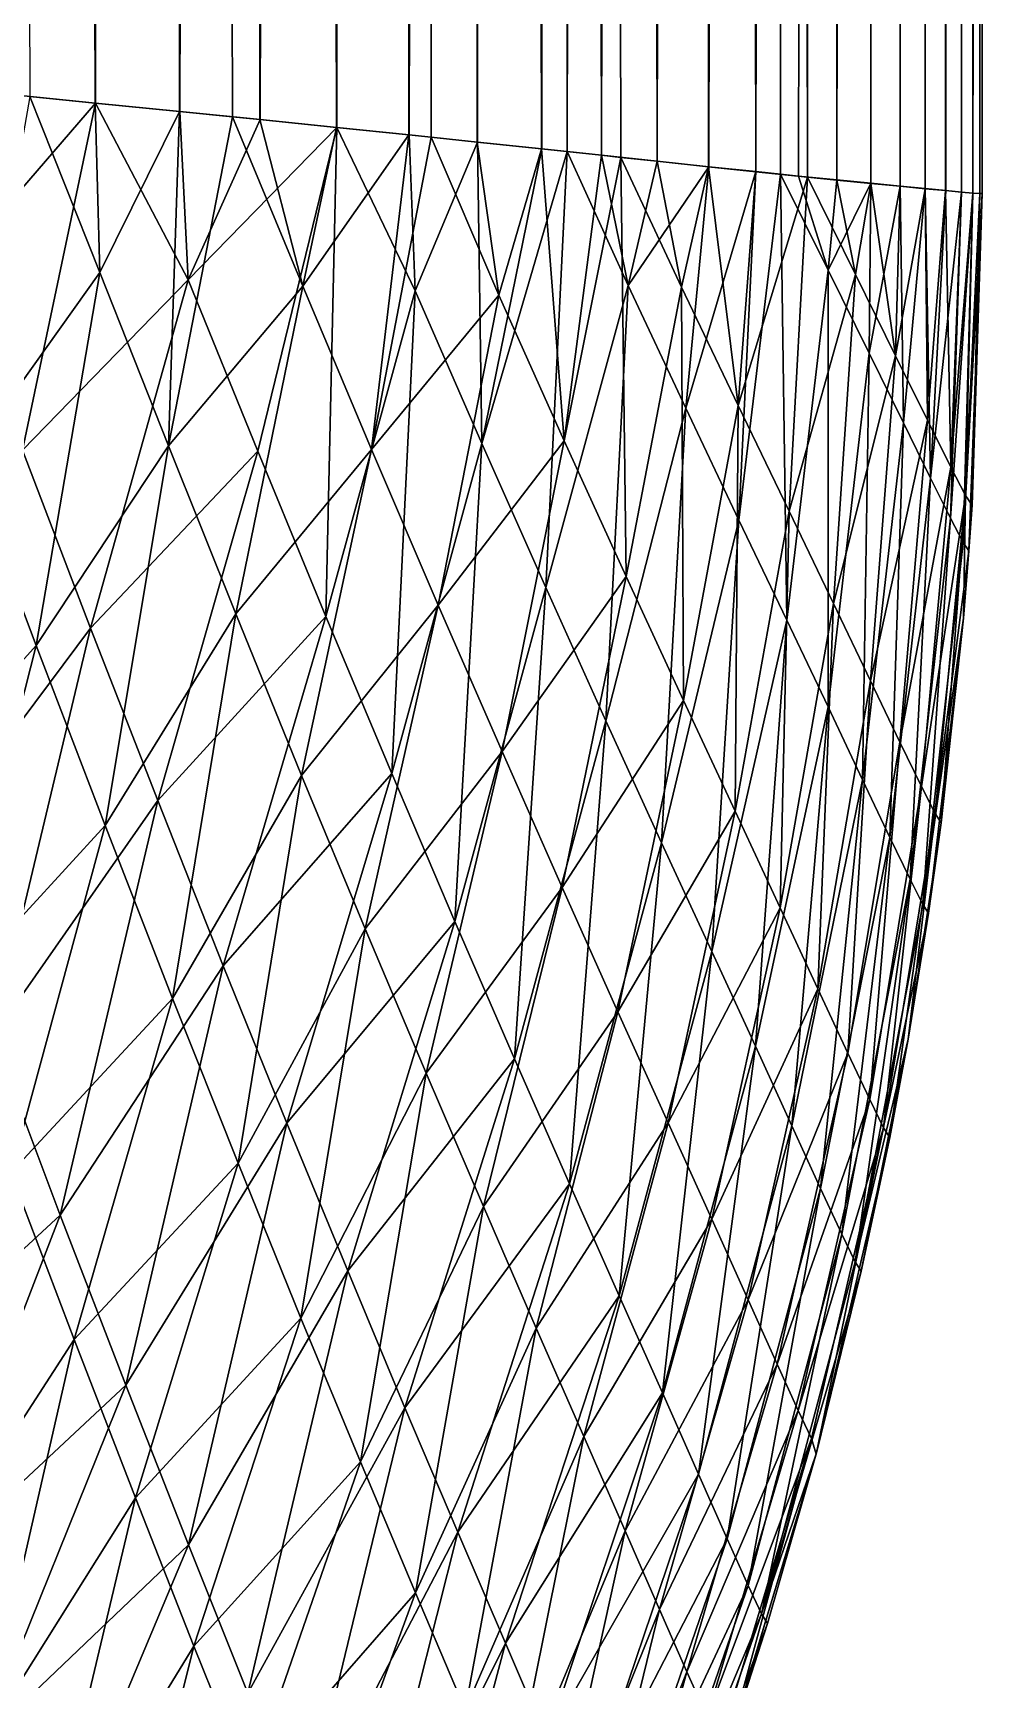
# Model space of a CAD drawing. Header units: metres. Extents: x 0 to 2.08, y -0.12 to 5.68.
# Drawn here: x 2.05369 to 2.08, y -0.02639 to 0.01925 of the extents above; entities that cross this region are included whole.
import ezdxf

# ---------------------------------------------------------------- set-up
doc = ezdxf.new("R2010")
doc.units = ezdxf.units.M
doc.header["$LTSCALE"] = 65.185185
for name, color, linetype in [('2', 7, 'CONTINUOUS'), ('21', 7, 'CONTINUOUS'), ('50', 7, 'CONTINUOUS'), ('51', 7, 'CONTINUOUS'), ('54', 7, 'CONTINUOUS'), ('55', 7, 'CONTINUOUS')]:
    doc.layers.add(name, color=color, linetype=linetype)

msp = doc.modelspace()

# ---------------------------------------------------------------- linework, layer by layer
at = {"layer": '2', "color": 2, "linetype": 'CONTINUOUS'}
for points in [[(2.08, 0.014798, -0.051316), (2.08, 0.014798, -3.221316), (2.08, 2.244633, -0.051316), (2.08, 0.014798, -0.051316)], [(2.08, 2.244633, -0.051316), (2.08, 0.014798, -3.221316), (2.08, 2.244633, -3.221316), (2.08, 2.244633, -0.051316)]]:
    msp.add_3dface(points, dxfattribs=at)
at = {"layer": '21', "color": 2, "linetype": 'CONTINUOUS'}
for points in [[(2.08, 0.014798, -3.221316), (2.079723, 0.00616, -0.051317), (2.079637, 0.004898, -3.221316), (2.08, 0.014798, -3.221316)], [(2.08, 0.014798, -3.221316), (2.08, 0.014798, -0.051316), (2.079723, 0.00616, -0.051317), (2.08, 0.014798, -3.221316)], [(2.079723, 0.00616, -0.051317), (2.079486, 0.003031, -0.051317), (2.079637, 0.004898, -3.221316), (2.079723, 0.00616, -0.051317)], [(2.079637, 0.004898, -3.221316), (2.079486, 0.003031, -0.051317), (2.079486, 0.003031, -3.221316), (2.079637, 0.004898, -3.221316)], [(2.079486, 0.003031, -3.221316), (2.078869, -0.002643, -0.051317), (2.078518, -0.005147, -3.221316), (2.079486, 0.003031, -3.221316)], [(2.079486, 0.003031, -0.051317), (2.078869, -0.002643, -0.051317), (2.079486, 0.003031, -3.221316), (2.079486, 0.003031, -0.051317)], [(2.078869, -0.002643, -0.051317), (2.077949, -0.008647, -0.051317), (2.078518, -0.005147, -3.221316), (2.078869, -0.002643, -0.051317)], [(2.078518, -0.005147, -3.221316), (2.077949, -0.008647, -0.051317), (2.077949, -0.008646, -3.221316), (2.078518, -0.005147, -3.221316)], [(2.077949, -0.008646, -3.221316), (2.077439, -0.011372, -0.051316), (2.076652, -0.015081, -3.221316), (2.077949, -0.008646, -3.221316)], [(2.077949, -0.008647, -0.051317), (2.077439, -0.011372, -0.051316), (2.077949, -0.008646, -3.221316), (2.077949, -0.008647, -0.051317)], [(2.077439, -0.011372, -0.051316), (2.075399, -0.020146, -0.051316), (2.076652, -0.015081, -3.221316), (2.077439, -0.011372, -0.051316)], [(2.076652, -0.015081, -3.221316), (2.075399, -0.020146, -0.051316), (2.075399, -0.020145, -3.221316), (2.076652, -0.015081, -3.221316)], [(2.075399, -0.020146, -0.051316), (2.072884, -0.028455, -0.051316), (2.075399, -0.020145, -3.221316), (2.075399, -0.020146, -0.051316)], [(2.075399, -0.020145, -3.221316), (2.072884, -0.028455, -0.051316), (2.074047, -0.024848, -3.221316), (2.075399, -0.020145, -3.221316)], [(2.074047, -0.024848, -3.221316), (2.072884, -0.028455, -0.051316), (2.071857, -0.031378, -3.221316), (2.074047, -0.024848, -3.221316)]]:
    msp.add_3dface(points, dxfattribs=at)
at = {"layer": '50', "color": 2, "linetype": 'CONTINUOUS'}
for points in [[(2.049613, 2.254267, -3.311809), (2.056641, 2.252039, -3.30168), (2.050429, 0.017807, -3.310742), (2.049613, 2.254267, -3.311809)], [(2.050429, 0.017807, -3.310742), (2.056641, 2.252039, -3.30168), (2.052978, 0.017552, -3.307203), (2.050429, 0.017807, -3.310742)], [(2.052978, 0.017552, -3.307203), (2.056641, 2.252039, -3.30168), (2.055422, 0.017307, -3.303592), (2.052978, 0.017552, -3.307203)], [(2.055422, 0.017307, -3.303592), (2.056641, 2.252039, -3.30168), (2.05776, 0.017073, -3.299912), (2.055422, 0.017307, -3.303592)], [(2.056641, 2.252039, -3.30168), (2.062748, 2.250103, -3.291165), (2.05776, 0.017073, -3.299912), (2.056641, 2.252039, -3.30168)], [(2.05776, 0.017073, -3.299912), (2.062748, 2.250103, -3.291165), (2.059991, 0.016849, -3.296166), (2.05776, 0.017073, -3.299912)], [(2.059991, 0.016849, -3.296166), (2.062748, 2.250103, -3.291165), (2.06211, 0.016634, -3.292357), (2.059991, 0.016849, -3.296166)], [(2.06211, 0.016634, -3.292357), (2.062748, 2.250103, -3.291165), (2.064118, 0.016427, -3.28849), (2.06211, 0.016634, -3.292357)], [(2.062748, 2.250103, -3.291165), (2.067971, 2.248447, -3.280152), (2.064118, 0.016427, -3.28849), (2.062748, 2.250103, -3.291165)], [(2.064118, 0.016427, -3.28849), (2.067971, 2.248447, -3.280152), (2.066012, 0.016228, -3.284568), (2.064118, 0.016427, -3.28849)], [(2.066012, 0.016228, -3.284568), (2.067971, 2.248447, -3.280152), (2.067791, 0.01604, -3.280593), (2.066012, 0.016228, -3.284568)], [(2.067791, 0.01604, -3.280593), (2.067971, 2.248447, -3.280152), (2.068501, 0.015964, -3.278915), (2.067791, 0.01604, -3.280593)], [(2.067971, 2.248447, -3.280152), (2.072291, 2.247077, -3.268754), (2.068501, 0.015964, -3.278915), (2.067971, 2.248447, -3.280152)], [(2.068501, 0.015964, -3.278915), (2.072291, 2.247077, -3.268754), (2.069453, 0.015862, -3.27657), (2.068501, 0.015964, -3.278915)], [(2.069453, 0.015862, -3.27657), (2.072291, 2.247077, -3.268754), (2.070997, 0.015697, -3.2725), (2.069453, 0.015862, -3.27657)], [(2.070997, 0.015697, -3.2725), (2.072291, 2.247077, -3.268754), (2.072423, 0.015545, -3.268387), (2.070997, 0.015697, -3.2725)], [(2.072291, 2.247077, -3.268754), (2.075651, 2.246012, -3.25718), (2.072423, 0.015545, -3.268387), (2.072291, 2.247077, -3.268754)], [(2.072423, 0.015545, -3.268387), (2.075651, 2.246012, -3.25718), (2.073729, 0.015407, -3.264235), (2.072423, 0.015545, -3.268387)], [(2.073729, 0.015407, -3.264235), (2.075651, 2.246012, -3.25718), (2.074412, 0.015336, -3.261879), (2.073729, 0.015407, -3.264235)], [(2.074412, 0.015336, -3.261879), (2.075651, 2.246012, -3.25718), (2.074914, 0.015285, -3.260046), (2.074412, 0.015336, -3.261879)], [(2.074914, 0.015285, -3.260046), (2.075651, 2.246012, -3.25718), (2.075977, 0.015178, -3.255824), (2.074914, 0.015285, -3.260046)], [(2.075651, 2.246012, -3.25718), (2.078048, 2.245252, -3.245445), (2.075977, 0.015178, -3.255824), (2.075651, 2.246012, -3.25718)], [(2.075977, 0.015178, -3.255824), (2.078048, 2.245252, -3.245445), (2.076917, 0.015084, -3.251574), (2.075977, 0.015178, -3.255824)], [(2.076917, 0.015084, -3.251574), (2.078048, 2.245252, -3.245445), (2.077733, 0.015003, -3.247298), (2.076917, 0.015084, -3.251574)], [(2.077733, 0.015003, -3.247298), (2.078048, 2.245252, -3.245445), (2.078424, 0.014936, -3.243001), (2.077733, 0.015003, -3.247298)], [(2.078048, 2.245252, -3.245445), (2.079498, 2.244792, -3.23349), (2.078424, 0.014936, -3.243001), (2.078048, 2.245252, -3.245445)], [(2.078424, 0.014936, -3.243001), (2.079498, 2.244792, -3.23349), (2.078991, 0.014882, -3.238685), (2.078424, 0.014936, -3.243001)], [(2.078991, 0.014882, -3.238685), (2.079498, 2.244792, -3.23349), (2.079432, 0.014841, -3.234356), (2.078991, 0.014882, -3.238685)], [(2.079432, 0.014841, -3.234356), (2.079498, 2.244792, -3.23349), (2.079748, 0.014813, -3.230015), (2.079432, 0.014841, -3.234356)], [(2.079498, 2.244792, -3.23349), (2.08, 2.244633, -3.221316), (2.079748, 0.014813, -3.230015), (2.079498, 2.244792, -3.23349)], [(2.079748, 0.014813, -3.230015), (2.08, 2.244633, -3.221316), (2.079937, 0.014799, -3.225667), (2.079748, 0.014813, -3.230015)], [(2.08, 2.244633, -3.221316), (2.08, 0.014798, -3.221316), (2.079937, 0.014799, -3.225667), (2.08, 2.244633, -3.221316)]]:
    msp.add_3dface(points, dxfattribs=at)
at = {"layer": '51', "color": 2, "linetype": 'CONTINUOUS'}
for points in [[(2.056641, 2.252039, 0.029047), (2.049613, 2.254267, 0.039176), (2.055412, 0.017308, 0.030975), (2.056641, 2.252039, 0.029047)], [(2.055412, 0.017308, 0.030975), (2.049613, 2.254267, 0.039176), (2.053601, 0.01749, 0.033671), (2.055412, 0.017308, 0.030975)], [(2.05775, 0.017073, 0.027295), (2.056641, 2.252039, 0.029047), (2.055412, 0.017308, 0.030975), (2.05775, 0.017073, 0.027295)], [(2.062748, 2.250103, 0.018532), (2.056641, 2.252039, 0.029047), (2.062102, 0.016634, 0.019741), (2.062748, 2.250103, 0.018532)], [(2.062102, 0.016634, 0.019741), (2.056641, 2.252039, 0.029047), (2.059981, 0.016849, 0.023549), (2.062102, 0.016634, 0.019741)], [(2.059981, 0.016849, 0.023549), (2.056641, 2.252039, 0.029047), (2.059217, 0.016926, 0.02486), (2.059981, 0.016849, 0.023549)], [(2.059217, 0.016926, 0.02486), (2.056641, 2.252039, 0.029047), (2.05775, 0.017073, 0.027295), (2.059217, 0.016926, 0.02486)], [(2.06411, 0.016426, 0.015873), (2.062748, 2.250103, 0.018532), (2.062102, 0.016634, 0.019741), (2.06411, 0.016426, 0.015873)], [(2.067971, 2.248447, 0.007519), (2.062748, 2.250103, 0.018532), (2.067784, 0.016038, 0.007975), (2.067971, 2.248447, 0.007519)], [(2.067784, 0.016038, 0.007975), (2.062748, 2.250103, 0.018532), (2.066005, 0.016227, 0.01195), (2.067784, 0.016038, 0.007975)], [(2.066005, 0.016227, 0.01195), (2.062748, 2.250103, 0.018532), (2.064726, 0.016362, 0.014629), (2.066005, 0.016227, 0.01195)], [(2.064726, 0.016362, 0.014629), (2.062748, 2.250103, 0.018532), (2.06411, 0.016426, 0.015873), (2.064726, 0.016362, 0.014629)], [(2.069447, 0.015861, 0.003951), (2.067971, 2.248447, 0.007519), (2.067784, 0.016038, 0.007975), (2.069447, 0.015861, 0.003951)], [(2.072291, 2.247077, -0.003879), (2.067971, 2.248447, 0.007519), (2.070993, 0.015695, -0.00012), (2.072291, 2.247077, -0.003879)], [(2.070993, 0.015695, -0.00012), (2.067971, 2.248447, 0.007519), (2.069984, 0.015803, 0.002576), (2.070993, 0.015695, -0.00012)], [(2.069984, 0.015803, 0.002576), (2.067971, 2.248447, 0.007519), (2.069447, 0.015861, 0.003951), (2.069984, 0.015803, 0.002576)], [(2.072419, 0.015542, -0.004234), (2.072291, 2.247077, -0.003879), (2.070993, 0.015695, -0.00012), (2.072419, 0.015542, -0.004234)], [(2.075651, 2.246012, -0.015452), (2.072291, 2.247077, -0.003879), (2.075157, 0.015257, -0.01351), (2.075651, 2.246012, -0.015452)], [(2.075157, 0.015257, -0.01351), (2.072291, 2.247077, -0.003879), (2.073726, 0.015405, -0.008387), (2.075157, 0.015257, -0.01351)], [(2.073726, 0.015405, -0.008387), (2.072291, 2.247077, -0.003879), (2.072419, 0.015542, -0.004234), (2.073726, 0.015405, -0.008387)], [(2.075975, 0.015175, -0.016799), (2.075651, 2.246012, -0.015452), (2.075157, 0.015257, -0.01351), (2.075975, 0.015175, -0.016799)], [(2.078048, 2.245252, -0.027188), (2.075651, 2.246012, -0.015452), (2.077731, 0.015001, -0.025328), (2.078048, 2.245252, -0.027188)], [(2.077731, 0.015001, -0.025328), (2.075651, 2.246012, -0.015452), (2.076915, 0.015081, -0.021051), (2.077731, 0.015001, -0.025328)], [(2.076915, 0.015081, -0.021051), (2.075651, 2.246012, -0.015452), (2.075975, 0.015175, -0.016799), (2.076915, 0.015081, -0.021051)], [(2.078423, 0.014933, -0.029626), (2.078048, 2.245252, -0.027188), (2.077731, 0.015001, -0.025328), (2.078423, 0.014933, -0.029626)], [(2.079498, 2.244792, -0.039142), (2.078048, 2.245252, -0.027188), (2.079432, 0.014839, -0.038274), (2.079498, 2.244792, -0.039142)], [(2.079432, 0.014839, -0.038274), (2.078048, 2.245252, -0.027188), (2.07899, 0.01488, -0.033943), (2.079432, 0.014839, -0.038274)], [(2.07899, 0.01488, -0.033943), (2.078048, 2.245252, -0.027188), (2.078423, 0.014933, -0.029626), (2.07899, 0.01488, -0.033943)], [(2.079747, 0.014812, -0.042615), (2.079498, 2.244792, -0.039142), (2.079432, 0.014839, -0.038274), (2.079747, 0.014812, -0.042615)], [(2.08, 0.014798, -0.051316), (2.08, 2.244633, -0.051316), (2.079498, 2.244792, -0.039142), (2.08, 0.014798, -0.051316)], [(2.08, 0.014798, -0.051316), (2.079498, 2.244792, -0.039142), (2.079937, 0.014798, -0.046964), (2.08, 0.014798, -0.051316)], [(2.079937, 0.014798, -0.046964), (2.079498, 2.244792, -0.039142), (2.079747, 0.014812, -0.042615), (2.079937, 0.014798, -0.046964)]]:
    msp.add_3dface(points, dxfattribs=at)
at = {"layer": '54', "color": 2, "linetype": 'CONTINUOUS'}
for points in [[(2.053601, 0.01749, 0.033671), (2.051835, 0.007418, 0.035562), (2.055546, 0.012613, 0.030648), (2.053601, 0.01749, 0.033671)], [(2.055412, 0.017308, 0.030975), (2.053601, 0.01749, 0.033671), (2.055546, 0.012613, 0.030648), (2.055412, 0.017308, 0.030975)], [(2.05775, 0.017073, 0.027295), (2.055412, 0.017308, 0.030975), (2.055546, 0.012613, 0.030648), (2.05775, 0.017073, 0.027295)], [(2.05775, 0.017073, 0.027295), (2.055546, 0.012613, 0.030648), (2.057443, 0.007802, 0.027223), (2.05775, 0.017073, 0.027295)], [(2.059217, 0.016926, 0.02486), (2.05775, 0.017073, 0.027295), (2.057443, 0.007802, 0.027223), (2.059217, 0.016926, 0.02486)], [(2.059217, 0.016926, 0.02486), (2.057443, 0.007802, 0.027223), (2.061173, 0.012233, 0.021301), (2.059217, 0.016926, 0.02486)], [(2.059981, 0.016849, 0.023549), (2.059217, 0.016926, 0.02486), (2.061173, 0.012233, 0.021301), (2.059981, 0.016849, 0.023549)], [(2.062102, 0.016634, 0.019741), (2.059981, 0.016849, 0.023549), (2.061173, 0.012233, 0.021301), (2.062102, 0.016634, 0.019741)], [(2.06411, 0.016426, 0.015873), (2.062102, 0.016634, 0.019741), (2.061173, 0.012233, 0.021301), (2.06411, 0.016426, 0.015873)], [(2.06411, 0.016426, 0.015873), (2.061173, 0.012233, 0.021301), (2.063077, 0.007707, 0.017281), (2.06411, 0.016426, 0.015873)], [(2.064726, 0.016362, 0.014629), (2.06411, 0.016426, 0.015873), (2.063077, 0.007707, 0.017281), (2.064726, 0.016362, 0.014629)], [(2.064726, 0.016362, 0.014629), (2.063077, 0.007707, 0.017281), (2.0666, 0.011986, 0.010478), (2.064726, 0.016362, 0.014629)], [(2.066005, 0.016227, 0.01195), (2.064726, 0.016362, 0.014629), (2.0666, 0.011986, 0.010478), (2.066005, 0.016227, 0.01195)], [(2.067784, 0.016038, 0.007975), (2.066005, 0.016227, 0.01195), (2.0666, 0.011986, 0.010478), (2.067784, 0.016038, 0.007975)], [(2.067784, 0.016038, 0.007975), (2.0666, 0.011986, 0.010478), (2.068417, 0.007943, 0.005842), (2.067784, 0.016038, 0.007975)], [(2.069447, 0.015861, 0.003951), (2.067784, 0.016038, 0.007975), (2.068417, 0.007943, 0.005842), (2.069447, 0.015861, 0.003951)], [(2.069984, 0.015803, 0.002576), (2.069447, 0.015861, 0.003951), (2.068417, 0.007943, 0.005842), (2.069984, 0.015803, 0.002576)], [(2.069984, 0.015803, 0.002576), (2.068417, 0.007943, 0.005842), (2.070133, 0.004184, 0.000778), (2.069984, 0.015803, 0.002576)], [(2.070993, 0.015695, -0.00012), (2.069984, 0.015803, 0.002576), (2.071671, 0.012203, -0.002181), (2.070993, 0.015695, -0.00012)], [(2.069984, 0.015803, 0.002576), (2.070133, 0.004184, 0.000778), (2.071671, 0.012203, -0.002181), (2.069984, 0.015803, 0.002576)], [(2.072419, 0.015542, -0.004234), (2.070993, 0.015695, -0.00012), (2.071671, 0.012203, -0.002181), (2.072419, 0.015542, -0.004234)], [(2.072419, 0.015542, -0.004234), (2.071671, 0.012203, -0.002181), (2.073239, 0.008925, -0.007318), (2.072419, 0.015542, -0.004234)], [(2.073726, 0.015405, -0.008387), (2.072419, 0.015542, -0.004234), (2.073239, 0.008925, -0.007318), (2.073726, 0.015405, -0.008387)], [(2.075157, 0.015257, -0.01351), (2.073726, 0.015405, -0.008387), (2.073239, 0.008925, -0.007318), (2.075157, 0.015257, -0.01351)], [(2.075157, 0.015257, -0.01351), (2.073239, 0.008925, -0.007318), (2.074653, 0.005991, -0.012822), (2.075157, 0.015257, -0.01351)], [(2.075157, 0.015257, -0.01351), (2.074653, 0.005991, -0.012822), (2.076493, 0.012552, -0.019167), (2.075157, 0.015257, -0.01351)], [(2.075975, 0.015175, -0.016799), (2.075157, 0.015257, -0.01351), (2.076493, 0.012552, -0.019167), (2.075975, 0.015175, -0.016799)], [(2.076915, 0.015081, -0.021051), (2.075975, 0.015175, -0.016799), (2.076493, 0.012552, -0.019167), (2.076915, 0.015081, -0.021051)], [(2.076915, 0.015081, -0.021051), (2.076493, 0.012552, -0.019167), (2.077604, 0.010303, -0.025174), (2.076915, 0.015081, -0.021051)], [(2.077731, 0.015001, -0.025328), (2.076915, 0.015081, -0.021051), (2.077604, 0.010303, -0.025174), (2.077731, 0.015001, -0.025328)], [(2.078423, 0.014933, -0.029626), (2.077731, 0.015001, -0.025328), (2.077604, 0.010303, -0.025174), (2.078423, 0.014933, -0.029626)], [(2.078423, 0.014933, -0.029626), (2.077604, 0.010303, -0.025174), (2.078485, 0.008513, -0.031462), (2.078423, 0.014933, -0.029626)], [(2.07899, 0.01488, -0.033943), (2.078423, 0.014933, -0.029626), (2.078485, 0.008513, -0.031462), (2.07899, 0.01488, -0.033943)], [(2.07899, 0.01488, -0.033943), (2.078485, 0.008513, -0.031462), (2.079132, 0.007214, -0.037964), (2.07899, 0.01488, -0.033943)], [(2.079432, 0.014839, -0.038274), (2.07899, 0.01488, -0.033943), (2.079132, 0.007214, -0.037964), (2.079432, 0.014839, -0.038274)], [(2.079747, 0.014812, -0.042615), (2.079432, 0.014839, -0.038274), (2.079132, 0.007214, -0.037964), (2.079747, 0.014812, -0.042615)], [(2.079747, 0.014812, -0.042615), (2.079132, 0.007214, -0.037964), (2.079539, 0.006426, -0.044607), (2.079747, 0.014812, -0.042615)], [(2.079937, 0.014798, -0.046964), (2.079747, 0.014812, -0.042615), (2.079539, 0.006426, -0.044607), (2.079937, 0.014798, -0.046964)], [(2.079723, 0.00616, -0.051317), (2.079937, 0.014798, -0.046964), (2.079539, 0.006426, -0.044607), (2.079723, 0.00616, -0.051317)], [(2.079723, 0.00616, -0.051317), (2.08, 0.014798, -0.051316), (2.079937, 0.014798, -0.046964), (2.079723, 0.00616, -0.051317)], [(2.051835, 0.007418, 0.035562), (2.053773, 0.002271, 0.031973), (2.055546, 0.012613, 0.030648), (2.051835, 0.007418, 0.035562)], [(2.055546, 0.012613, 0.030648), (2.053773, 0.002271, 0.031973), (2.057443, 0.007802, 0.027223), (2.055546, 0.012613, 0.030648)], [(2.074653, 0.005991, -0.012822), (2.075885, 0.003436, -0.018667), (2.076493, 0.012552, -0.019167), (2.074653, 0.005991, -0.012822)], [(2.076493, 0.012552, -0.019167), (2.075885, 0.003436, -0.018667), (2.077604, 0.010303, -0.025174), (2.076493, 0.012552, -0.019167)], [(2.057443, 0.007802, 0.027223), (2.059309, 0.003143, 0.023361), (2.061173, 0.012233, 0.021301), (2.057443, 0.007802, 0.027223)], [(2.061173, 0.012233, 0.021301), (2.059309, 0.003143, 0.023361), (2.063077, 0.007707, 0.017281), (2.061173, 0.012233, 0.021301)], [(2.063077, 0.007707, 0.017281), (2.064923, 0.003391, 0.012808), (2.0666, 0.011986, 0.010478), (2.063077, 0.007707, 0.017281)], [(2.0666, 0.011986, 0.010478), (2.064923, 0.003391, 0.012808), (2.068417, 0.007943, 0.005842), (2.0666, 0.011986, 0.010478)], [(2.070133, 0.004184, 0.000778), (2.071722, 0.000749, -0.004692), (2.071671, 0.012203, -0.002181), (2.070133, 0.004184, 0.000778)], [(2.071671, 0.012203, -0.002181), (2.071722, 0.000749, -0.004692), (2.073239, 0.008925, -0.007318), (2.071671, 0.012203, -0.002181)], [(2.075885, 0.003436, -0.018667), (2.07691, 0.001292, -0.024819), (2.077604, 0.010303, -0.025174), (2.075885, 0.003436, -0.018667)], [(2.077604, 0.010303, -0.025174), (2.07691, 0.001292, -0.024819), (2.078485, 0.008513, -0.031462), (2.077604, 0.010303, -0.025174)], [(2.071722, 0.000749, -0.004692), (2.073156, -0.002325, -0.010542), (2.073239, 0.008925, -0.007318), (2.071722, 0.000749, -0.004692)], [(2.073239, 0.008925, -0.007318), (2.073156, -0.002325, -0.010542), (2.074653, 0.005991, -0.012822), (2.073239, 0.008925, -0.007318)], [(2.07691, 0.001292, -0.024819), (2.077723, -0.000409, -0.031223), (2.078485, 0.008513, -0.031462), (2.07691, 0.001292, -0.024819)], [(2.078485, 0.008513, -0.031462), (2.077723, -0.000409, -0.031223), (2.079132, 0.007214, -0.037964), (2.078485, 0.008513, -0.031462)], [(2.053773, 0.002271, 0.031973), (2.055685, -0.002719, 0.027921), (2.057443, 0.007802, 0.027223), (2.053773, 0.002271, 0.031973)], [(2.057443, 0.007802, 0.027223), (2.055685, -0.002719, 0.027921), (2.059309, 0.003143, 0.023361), (2.057443, 0.007802, 0.027223)], [(2.064923, 0.003391, 0.012808), (2.066691, -0.000672, 0.007897), (2.068417, 0.007943, 0.005842), (2.064923, 0.003391, 0.012808)], [(2.068417, 0.007943, 0.005842), (2.066691, -0.000672, 0.007897), (2.070133, 0.004184, 0.000778), (2.068417, 0.007943, 0.005842)], [(2.051835, 0.007418, 0.035562), (2.049456, -0.002526, 0.036949), (2.053773, 0.002271, 0.031973), (2.051835, 0.007418, 0.035562)], [(2.059309, 0.003143, 0.023361), (2.061133, -0.001334, 0.019058), (2.063077, 0.007707, 0.017281), (2.059309, 0.003143, 0.023361)], [(2.063077, 0.007707, 0.017281), (2.061133, -0.001334, 0.019058), (2.064923, 0.003391, 0.012808), (2.063077, 0.007707, 0.017281)], [(2.077723, -0.000409, -0.031223), (2.07832, -0.001642, -0.037817), (2.079132, 0.007214, -0.037964), (2.077723, -0.000409, -0.031223)], [(2.079132, 0.007214, -0.037964), (2.07832, -0.001642, -0.037817), (2.079539, 0.006426, -0.044607), (2.079132, 0.007214, -0.037964)], [(2.07832, -0.001642, -0.037817), (2.078696, -0.002389, -0.044537), (2.079539, 0.006426, -0.044607), (2.07832, -0.001642, -0.037817)], [(2.078696, -0.002389, -0.044537), (2.078869, -0.002643, -0.051317), (2.079539, 0.006426, -0.044607), (2.078696, -0.002389, -0.044537)], [(2.078869, -0.002643, -0.051317), (2.079486, 0.003031, -0.051317), (2.079539, 0.006426, -0.044607), (2.078869, -0.002643, -0.051317)], [(2.079486, 0.003031, -0.051317), (2.079723, 0.00616, -0.051317), (2.079539, 0.006426, -0.044607), (2.079486, 0.003031, -0.051317)], [(2.073156, -0.002325, -0.010542), (2.074407, -0.005002, -0.016745), (2.074653, 0.005991, -0.012822), (2.073156, -0.002325, -0.010542)], [(2.074653, 0.005991, -0.012822), (2.074407, -0.005002, -0.016745), (2.075885, 0.003436, -0.018667), (2.074653, 0.005991, -0.012822)], [(2.066691, -0.000672, 0.007897), (2.068359, -0.004444, 0.002569), (2.070133, 0.004184, 0.000778), (2.066691, -0.000672, 0.007897)], [(2.070133, 0.004184, 0.000778), (2.068359, -0.004444, 0.002569), (2.071722, 0.000749, -0.004692), (2.070133, 0.004184, 0.000778)], [(2.061133, -0.001334, 0.019058), (2.062898, -0.005589, 0.014325), (2.064923, 0.003391, 0.012808), (2.061133, -0.001334, 0.019058)], [(2.064923, 0.003391, 0.012808), (2.062898, -0.005589, 0.014325), (2.066691, -0.000672, 0.007897), (2.064923, 0.003391, 0.012808)], [(2.074407, -0.005002, -0.016745), (2.07545, -0.007247, -0.023266), (2.075885, 0.003436, -0.018667), (2.074407, -0.005002, -0.016745)], [(2.075885, 0.003436, -0.018667), (2.07545, -0.007247, -0.023266), (2.07691, 0.001292, -0.024819), (2.075885, 0.003436, -0.018667)], [(2.055685, -0.002719, 0.027921), (2.057557, -0.007518, 0.023399), (2.059309, 0.003143, 0.023361), (2.055685, -0.002719, 0.027921)], [(2.059309, 0.003143, 0.023361), (2.057557, -0.007518, 0.023399), (2.061133, -0.001334, 0.019058), (2.059309, 0.003143, 0.023361)], [(2.049456, -0.002526, 0.036949), (2.05128, -0.007523, 0.033048), (2.053773, 0.002271, 0.031973), (2.049456, -0.002526, 0.036949)], [(2.053773, 0.002271, 0.031973), (2.05128, -0.007523, 0.033048), (2.055685, -0.002719, 0.027921), (2.053773, 0.002271, 0.031973)], [(2.07545, -0.007247, -0.023266), (2.076276, -0.00903, -0.030049), (2.07691, 0.001292, -0.024819), (2.07545, -0.007247, -0.023266)], [(2.07691, 0.001292, -0.024819), (2.076276, -0.00903, -0.030049), (2.077723, -0.000409, -0.031223), (2.07691, 0.001292, -0.024819)], [(2.068359, -0.004444, 0.002569), (2.069901, -0.007886, -0.003155), (2.071722, 0.000749, -0.004692), (2.068359, -0.004444, 0.002569)], [(2.071722, 0.000749, -0.004692), (2.069901, -0.007886, -0.003155), (2.073156, -0.002325, -0.010542), (2.071722, 0.000749, -0.004692)], [(2.076276, -0.00903, -0.030049), (2.076884, -0.010321, -0.037031), (2.077723, -0.000409, -0.031223), (2.076276, -0.00903, -0.030049)], [(2.077723, -0.000409, -0.031223), (2.076884, -0.010321, -0.037031), (2.07832, -0.001642, -0.037817), (2.077723, -0.000409, -0.031223)], [(2.062898, -0.005589, 0.014325), (2.064586, -0.009586, 0.009177), (2.066691, -0.000672, 0.007897), (2.062898, -0.005589, 0.014325)], [(2.066691, -0.000672, 0.007897), (2.064586, -0.009586, 0.009177), (2.068359, -0.004444, 0.002569), (2.066691, -0.000672, 0.007897)], [(2.057557, -0.007518, 0.023399), (2.059375, -0.012086, 0.018412), (2.061133, -0.001334, 0.019058), (2.057557, -0.007518, 0.023399)], [(2.061133, -0.001334, 0.019058), (2.059375, -0.012086, 0.018412), (2.062898, -0.005589, 0.014325), (2.061133, -0.001334, 0.019058)], [(2.076884, -0.010321, -0.037031), (2.077266, -0.011104, -0.044142), (2.07832, -0.001642, -0.037817), (2.076884, -0.010321, -0.037031)], [(2.07832, -0.001642, -0.037817), (2.077266, -0.011104, -0.044142), (2.078696, -0.002389, -0.044537), (2.07832, -0.001642, -0.037817)], [(2.05128, -0.007523, 0.033048), (2.053076, -0.012349, 0.028713), (2.055685, -0.002719, 0.027921), (2.05128, -0.007523, 0.033048)], [(2.055685, -0.002719, 0.027921), (2.053076, -0.012349, 0.028713), (2.057557, -0.007518, 0.023399), (2.055685, -0.002719, 0.027921)], [(2.069901, -0.007886, -0.003155), (2.071293, -0.010961, -0.00925), (2.073156, -0.002325, -0.010542), (2.069901, -0.007886, -0.003155)], [(2.073156, -0.002325, -0.010542), (2.071293, -0.010961, -0.00925), (2.074407, -0.005002, -0.016745), (2.073156, -0.002325, -0.010542)], [(2.077266, -0.011104, -0.044142), (2.077439, -0.011372, -0.051316), (2.078696, -0.002389, -0.044537), (2.077266, -0.011104, -0.044142)], [(2.077439, -0.011372, -0.051316), (2.077949, -0.008647, -0.051317), (2.078696, -0.002389, -0.044537), (2.077439, -0.011372, -0.051316)], [(2.077949, -0.008647, -0.051317), (2.078869, -0.002643, -0.051317), (2.078696, -0.002389, -0.044537), (2.077949, -0.008647, -0.051317)], [(2.064586, -0.009586, 0.009177), (2.066174, -0.013287, 0.003634), (2.068359, -0.004444, 0.002569), (2.064586, -0.009586, 0.009177)], [(2.068359, -0.004444, 0.002569), (2.066174, -0.013287, 0.003634), (2.069901, -0.007886, -0.003155), (2.068359, -0.004444, 0.002569)], [(2.071293, -0.010961, -0.00925), (2.072505, -0.013635, -0.015687), (2.074407, -0.005002, -0.016745), (2.071293, -0.010961, -0.00925)], [(2.074407, -0.005002, -0.016745), (2.072505, -0.013635, -0.015687), (2.07545, -0.007247, -0.023266), (2.074407, -0.005002, -0.016745)], [(2.059375, -0.012086, 0.018412), (2.061118, -0.016382, 0.012977), (2.062898, -0.005589, 0.014325), (2.059375, -0.012086, 0.018412)], [(2.062898, -0.005589, 0.014325), (2.061118, -0.016382, 0.012977), (2.064586, -0.009586, 0.009177), (2.062898, -0.005589, 0.014325)], [(2.072505, -0.013635, -0.015687), (2.073515, -0.015876, -0.022432), (2.07545, -0.007247, -0.023266), (2.072505, -0.013635, -0.015687)], [(2.07545, -0.007247, -0.023266), (2.073515, -0.015876, -0.022432), (2.076276, -0.00903, -0.030049), (2.07545, -0.007247, -0.023266)], [(2.053076, -0.012349, 0.028713), (2.05483, -0.016975, 0.023941), (2.057557, -0.007518, 0.023399), (2.053076, -0.012349, 0.028713)], [(2.057557, -0.007518, 0.023399), (2.05483, -0.016975, 0.023941), (2.059375, -0.012086, 0.018412), (2.057557, -0.007518, 0.023399)], [(2.066174, -0.013287, 0.003634), (2.06764, -0.016657, -0.002284), (2.069901, -0.007886, -0.003155), (2.066174, -0.013287, 0.003634)], [(2.069901, -0.007886, -0.003155), (2.06764, -0.016657, -0.002284), (2.071293, -0.010961, -0.00925), (2.069901, -0.007886, -0.003155)], [(2.073515, -0.015876, -0.022432), (2.074315, -0.017653, -0.029432), (2.076276, -0.00903, -0.030049), (2.073515, -0.015876, -0.022432)], [(2.076276, -0.00903, -0.030049), (2.074315, -0.017653, -0.029432), (2.076884, -0.010321, -0.037031), (2.076276, -0.00903, -0.030049)], [(2.061118, -0.016382, 0.012977), (2.062764, -0.020364, 0.007113), (2.064586, -0.009586, 0.009177), (2.061118, -0.016382, 0.012977)], [(2.064586, -0.009586, 0.009177), (2.062764, -0.020364, 0.007113), (2.066174, -0.013287, 0.003634), (2.064586, -0.009586, 0.009177)], [(2.074315, -0.017653, -0.029432), (2.074903, -0.01894, -0.036623), (2.076884, -0.010321, -0.037031), (2.074315, -0.017653, -0.029432)], [(2.076884, -0.010321, -0.037031), (2.074903, -0.01894, -0.036623), (2.077266, -0.011104, -0.044142), (2.076884, -0.010321, -0.037031)], [(2.06764, -0.016657, -0.002284), (2.068959, -0.019662, -0.008551), (2.071293, -0.010961, -0.00925), (2.06764, -0.016657, -0.002284)], [(2.071293, -0.010961, -0.00925), (2.068959, -0.019662, -0.008551), (2.072505, -0.013635, -0.015687), (2.071293, -0.010961, -0.00925)], [(2.074903, -0.01894, -0.036623), (2.075273, -0.01972, -0.04394), (2.077266, -0.011104, -0.044142), (2.074903, -0.01894, -0.036623)], [(2.075273, -0.01972, -0.04394), (2.075399, -0.020146, -0.051316), (2.077266, -0.011104, -0.044142), (2.075273, -0.01972, -0.04394)], [(2.075399, -0.020146, -0.051316), (2.077439, -0.011372, -0.051316), (2.077266, -0.011104, -0.044142), (2.075399, -0.020146, -0.051316)], [(2.05483, -0.016975, 0.023941), (2.056528, -0.021362, 0.018743), (2.059375, -0.012086, 0.018412), (2.05483, -0.016975, 0.023941)], [(2.059375, -0.012086, 0.018412), (2.056528, -0.021362, 0.018743), (2.061118, -0.016382, 0.012977), (2.059375, -0.012086, 0.018412)], [(2.053076, -0.012349, 0.028713), (2.050573, -0.023548, 0.027138), (2.05483, -0.016975, 0.023941), (2.053076, -0.012349, 0.028713)], [(2.062764, -0.020364, 0.007113), (2.064289, -0.023994, 0.000844), (2.066174, -0.013287, 0.003634), (2.062764, -0.020364, 0.007113)], [(2.066174, -0.013287, 0.003634), (2.064289, -0.023994, 0.000844), (2.06764, -0.016657, -0.002284), (2.066174, -0.013287, 0.003634)], [(2.068959, -0.019662, -0.008551), (2.070107, -0.022272, -0.015141), (2.072505, -0.013635, -0.015687), (2.068959, -0.019662, -0.008551)], [(2.072505, -0.013635, -0.015687), (2.070107, -0.022272, -0.015141), (2.073515, -0.015876, -0.022432), (2.072505, -0.013635, -0.015687)], [(2.070107, -0.022272, -0.015141), (2.071061, -0.024455, -0.022021), (2.073515, -0.015876, -0.022432), (2.070107, -0.022272, -0.015141)], [(2.073515, -0.015876, -0.022432), (2.071061, -0.024455, -0.022021), (2.074315, -0.017653, -0.029432), (2.073515, -0.015876, -0.022432)], [(2.056528, -0.021362, 0.018743), (2.05815, -0.025475, 0.013134), (2.061118, -0.016382, 0.012977), (2.056528, -0.021362, 0.018743)], [(2.061118, -0.016382, 0.012977), (2.05815, -0.025475, 0.013134), (2.062764, -0.020364, 0.007113), (2.061118, -0.016382, 0.012977)], [(2.064289, -0.023994, 0.000844), (2.065666, -0.027235, -0.005804), (2.06764, -0.016657, -0.002284), (2.064289, -0.023994, 0.000844)], [(2.06764, -0.016657, -0.002284), (2.065666, -0.027235, -0.005804), (2.068959, -0.019662, -0.008551), (2.06764, -0.016657, -0.002284)], [(2.050573, -0.023548, 0.027138), (2.052275, -0.028125, 0.021715), (2.05483, -0.016975, 0.023941), (2.050573, -0.023548, 0.027138)], [(2.05483, -0.016975, 0.023941), (2.052275, -0.028125, 0.021715), (2.056528, -0.021362, 0.018743), (2.05483, -0.016975, 0.023941)], [(2.071061, -0.024455, -0.022021), (2.071818, -0.026184, -0.029139), (2.074315, -0.017653, -0.029432), (2.071061, -0.024455, -0.022021)], [(2.074315, -0.017653, -0.029432), (2.071818, -0.026184, -0.029139), (2.074903, -0.01894, -0.036623), (2.074315, -0.017653, -0.029432)], [(2.071818, -0.026184, -0.029139), (2.072375, -0.027435, -0.036435), (2.074903, -0.01894, -0.036623), (2.071818, -0.026184, -0.029139)], [(2.074903, -0.01894, -0.036623), (2.072375, -0.027435, -0.036435), (2.075273, -0.01972, -0.04394), (2.074903, -0.01894, -0.036623)], [(2.065666, -0.027235, -0.005804), (2.066868, -0.030051, -0.012801), (2.068959, -0.019662, -0.008551), (2.065666, -0.027235, -0.005804)], [(2.068959, -0.019662, -0.008551), (2.066868, -0.030051, -0.012801), (2.070107, -0.022272, -0.015141), (2.068959, -0.019662, -0.008551)], [(2.072375, -0.027435, -0.036435), (2.072725, -0.028192, -0.043848), (2.075273, -0.01972, -0.04394), (2.072375, -0.027435, -0.036435)], [(2.072725, -0.028192, -0.043848), (2.072884, -0.028455, -0.051316), (2.075273, -0.01972, -0.04394), (2.072725, -0.028192, -0.043848)], [(2.072884, -0.028455, -0.051316), (2.075399, -0.020146, -0.051316), (2.075273, -0.01972, -0.04394), (2.072884, -0.028455, -0.051316)], [(2.05815, -0.025475, 0.013134), (2.059678, -0.029277, 0.007133), (2.062764, -0.020364, 0.007113), (2.05815, -0.025475, 0.013134)], [(2.062764, -0.020364, 0.007113), (2.059678, -0.029277, 0.007133), (2.064289, -0.023994, 0.000844), (2.062764, -0.020364, 0.007113)], [(2.052275, -0.028125, 0.021715), (2.053905, -0.032417, 0.015865), (2.056528, -0.021362, 0.018743), (2.052275, -0.028125, 0.021715)], [(2.056528, -0.021362, 0.018743), (2.053905, -0.032417, 0.015865), (2.05815, -0.025475, 0.013134), (2.056528, -0.021362, 0.018743)], [(2.066868, -0.030051, -0.012801), (2.067869, -0.03241, -0.020114), (2.070107, -0.022272, -0.015141), (2.066868, -0.030051, -0.012801)], [(2.070107, -0.022272, -0.015141), (2.067869, -0.03241, -0.020114), (2.071061, -0.024455, -0.022021), (2.070107, -0.022272, -0.015141)], [(2.059678, -0.029277, 0.007133), (2.061089, -0.032733, 0.000764), (2.064289, -0.023994, 0.000844), (2.059678, -0.029277, 0.007133)], [(2.064289, -0.023994, 0.000844), (2.061089, -0.032733, 0.000764), (2.065666, -0.027235, -0.005804), (2.064289, -0.023994, 0.000844)], [(2.067869, -0.03241, -0.020114), (2.068663, -0.034278, -0.027687), (2.071061, -0.024455, -0.022021), (2.067869, -0.03241, -0.020114)], [(2.071061, -0.024455, -0.022021), (2.068663, -0.034278, -0.027687), (2.071818, -0.026184, -0.029139), (2.071061, -0.024455, -0.022021)], [(2.053905, -0.032417, 0.015865), (2.055443, -0.036386, 0.009608), (2.05815, -0.025475, 0.013134), (2.053905, -0.032417, 0.015865)], [(2.05815, -0.025475, 0.013134), (2.055443, -0.036386, 0.009608), (2.059678, -0.029277, 0.007133), (2.05815, -0.025475, 0.013134)], [(2.068663, -0.034278, -0.027687), (2.069247, -0.035632, -0.035457), (2.071818, -0.026184, -0.029139), (2.068663, -0.034278, -0.027687)], [(2.071818, -0.026184, -0.029139), (2.069247, -0.035632, -0.035457), (2.072375, -0.027435, -0.036435), (2.071818, -0.026184, -0.029139)]]:
    msp.add_3dface(points, dxfattribs=at)
at = {"layer": '55', "color": 2, "linetype": 'CONTINUOUS'}
for points in [[(2.052978, 0.017552, -3.307203), (2.055422, 0.017307, -3.303592), (2.051488, 0.012747, -3.309165), (2.052978, 0.017552, -3.307203)], [(2.055422, 0.017307, -3.303592), (2.053394, 0.007685, -3.306018), (2.051488, 0.012747, -3.309165), (2.055422, 0.017307, -3.303592)], [(2.053394, 0.007685, -3.306018), (2.055422, 0.017307, -3.303592), (2.057991, 0.012409, -3.299407), (2.053394, 0.007685, -3.306018)], [(2.055422, 0.017307, -3.303592), (2.05776, 0.017073, -3.299912), (2.057991, 0.012409, -3.299407), (2.055422, 0.017307, -3.303592)], [(2.05776, 0.017073, -3.299912), (2.059991, 0.016849, -3.296166), (2.057991, 0.012409, -3.299407), (2.05776, 0.017073, -3.299912)], [(2.059991, 0.016849, -3.296166), (2.06211, 0.016634, -3.292357), (2.057991, 0.012409, -3.299407), (2.059991, 0.016849, -3.296166)], [(2.06211, 0.016634, -3.292357), (2.059918, 0.007654, -3.295691), (2.057991, 0.012409, -3.299407), (2.06211, 0.016634, -3.292357)], [(2.06211, 0.016634, -3.292357), (2.061805, 0.003077, -3.291518), (2.059918, 0.007654, -3.295691), (2.06211, 0.016634, -3.292357)], [(2.061805, 0.003077, -3.291518), (2.06211, 0.016634, -3.292357), (2.064287, 0.0121, -3.287992), (2.061805, 0.003077, -3.291518)], [(2.06211, 0.016634, -3.292357), (2.064118, 0.016427, -3.28849), (2.064287, 0.0121, -3.287992), (2.06211, 0.016634, -3.292357)], [(2.064118, 0.016427, -3.28849), (2.066012, 0.016228, -3.284568), (2.064287, 0.0121, -3.287992), (2.064118, 0.016427, -3.28849)], [(2.066012, 0.016228, -3.284568), (2.066136, 0.007868, -3.283675), (2.064287, 0.0121, -3.287992), (2.066012, 0.016228, -3.284568)], [(2.066012, 0.016228, -3.284568), (2.067791, 0.01604, -3.280593), (2.066136, 0.007868, -3.283675), (2.066012, 0.016228, -3.284568)], [(2.067791, 0.01604, -3.280593), (2.068501, 0.015964, -3.278915), (2.066136, 0.007868, -3.283675), (2.067791, 0.01604, -3.280593)], [(2.068501, 0.015964, -3.278915), (2.067906, 0.003882, -3.278926), (2.066136, 0.007868, -3.283675), (2.068501, 0.015964, -3.278915)], [(2.067906, 0.003882, -3.278926), (2.068501, 0.015964, -3.278915), (2.070188, 0.012249, -3.27452), (2.067906, 0.003882, -3.278926)], [(2.068501, 0.015964, -3.278915), (2.069453, 0.015862, -3.27657), (2.070188, 0.012249, -3.27452), (2.068501, 0.015964, -3.278915)], [(2.069453, 0.015862, -3.27657), (2.070997, 0.015697, -3.2725), (2.070188, 0.012249, -3.27452), (2.069453, 0.015862, -3.27657)], [(2.070997, 0.015697, -3.2725), (2.072423, 0.015545, -3.268387), (2.070188, 0.012249, -3.27452), (2.070997, 0.015697, -3.2725)], [(2.072423, 0.015545, -3.268387), (2.071787, 0.008847, -3.269741), (2.070188, 0.012249, -3.27452), (2.072423, 0.015545, -3.268387)], [(2.072423, 0.015545, -3.268387), (2.073729, 0.015407, -3.264235), (2.071787, 0.008847, -3.269741), (2.072423, 0.015545, -3.268387)], [(2.073729, 0.015407, -3.264235), (2.073261, 0.005744, -3.264604), (2.071787, 0.008847, -3.269741), (2.073729, 0.015407, -3.264235)], [(2.073729, 0.015407, -3.264235), (2.074412, 0.015336, -3.261879), (2.073261, 0.005744, -3.264604), (2.073729, 0.015407, -3.264235)], [(2.074412, 0.015336, -3.261879), (2.074585, 0.002973, -3.259129), (2.073261, 0.005744, -3.264604), (2.074412, 0.015336, -3.261879)], [(2.074412, 0.015336, -3.261879), (2.074914, 0.015285, -3.260046), (2.075731, 0.01268, -3.256775), (2.074412, 0.015336, -3.261879)], [(2.074585, 0.002973, -3.259129), (2.074412, 0.015336, -3.261879), (2.075731, 0.01268, -3.256775), (2.074585, 0.002973, -3.259129)], [(2.074914, 0.015285, -3.260046), (2.075977, 0.015178, -3.255824), (2.075731, 0.01268, -3.256775), (2.074914, 0.015285, -3.260046)], [(2.075977, 0.015178, -3.255824), (2.076917, 0.015084, -3.251574), (2.075731, 0.01268, -3.256775), (2.075977, 0.015178, -3.255824)], [(2.076917, 0.015084, -3.251574), (2.076872, 0.010372, -3.251367), (2.075731, 0.01268, -3.256775), (2.076917, 0.015084, -3.251574)], [(2.076917, 0.015084, -3.251574), (2.077733, 0.015003, -3.247298), (2.076872, 0.010372, -3.251367), (2.076917, 0.015084, -3.251574)], [(2.077733, 0.015003, -3.247298), (2.077819, 0.008439, -3.245688), (2.076872, 0.010372, -3.251367), (2.077733, 0.015003, -3.247298)], [(2.077733, 0.015003, -3.247298), (2.078424, 0.014936, -3.243001), (2.077819, 0.008439, -3.245688), (2.077733, 0.015003, -3.247298)], [(2.078424, 0.014936, -3.243001), (2.078572, 0.006907, -3.239787), (2.077819, 0.008439, -3.245688), (2.078424, 0.014936, -3.243001)], [(2.078424, 0.014936, -3.243001), (2.078991, 0.014882, -3.238685), (2.078572, 0.006907, -3.239787), (2.078424, 0.014936, -3.243001)], [(2.078991, 0.014882, -3.238685), (2.079432, 0.014841, -3.234356), (2.078572, 0.006907, -3.239787), (2.078991, 0.014882, -3.238685)], [(2.079432, 0.014841, -3.234356), (2.079126, 0.005797, -3.233721), (2.078572, 0.006907, -3.239787), (2.079432, 0.014841, -3.234356)], [(2.079432, 0.014841, -3.234356), (2.079748, 0.014813, -3.230015), (2.079126, 0.005797, -3.233721), (2.079432, 0.014841, -3.234356)], [(2.079748, 0.014813, -3.230015), (2.079476, 0.005125, -3.227545), (2.079126, 0.005797, -3.233721), (2.079748, 0.014813, -3.230015)], [(2.079748, 0.014813, -3.230015), (2.079937, 0.014799, -3.225667), (2.079476, 0.005125, -3.227545), (2.079748, 0.014813, -3.230015)], [(2.079937, 0.014799, -3.225667), (2.08, 0.014798, -3.221316), (2.079476, 0.005125, -3.227545), (2.079937, 0.014799, -3.225667)], [(2.08, 0.014798, -3.221316), (2.079637, 0.004898, -3.221316), (2.079476, 0.005125, -3.227545), (2.08, 0.014798, -3.221316)], [(2.055284, 0.00275, -3.302434), (2.053394, 0.007685, -3.306018), (2.057991, 0.012409, -3.299407), (2.055284, 0.00275, -3.302434)], [(2.059918, 0.007654, -3.295691), (2.055284, 0.00275, -3.302434), (2.057991, 0.012409, -3.299407), (2.059918, 0.007654, -3.295691)], [(2.075734, 0.000565, -3.253342), (2.074585, 0.002973, -3.259129), (2.075731, 0.01268, -3.256775), (2.075734, 0.000565, -3.253342)], [(2.076872, 0.010372, -3.251367), (2.075734, 0.000565, -3.253342), (2.075731, 0.01268, -3.256775), (2.076872, 0.010372, -3.251367)], [(2.063633, -0.001282, -3.286892), (2.061805, 0.003077, -3.291518), (2.064287, 0.0121, -3.287992), (2.063633, -0.001282, -3.286892)], [(2.066136, 0.007868, -3.283675), (2.063633, -0.001282, -3.286892), (2.064287, 0.0121, -3.287992), (2.066136, 0.007868, -3.283675)], [(2.069574, 0.000181, -3.273764), (2.067906, 0.003882, -3.278926), (2.070188, 0.012249, -3.27452), (2.069574, 0.000181, -3.273764)], [(2.071787, 0.008847, -3.269741), (2.069574, 0.000181, -3.273764), (2.070188, 0.012249, -3.27452), (2.071787, 0.008847, -3.269741)], [(2.076689, -0.001453, -3.247276), (2.075734, 0.000565, -3.253342), (2.076872, 0.010372, -3.251367), (2.076689, -0.001453, -3.247276)], [(2.077819, 0.008439, -3.245688), (2.076689, -0.001453, -3.247276), (2.076872, 0.010372, -3.251367), (2.077819, 0.008439, -3.245688)], [(2.071117, -0.003197, -3.26821), (2.069574, 0.000181, -3.273764), (2.071787, 0.008847, -3.269741), (2.071117, -0.003197, -3.26821)], [(2.073261, 0.005744, -3.264604), (2.071117, -0.003197, -3.26821), (2.071787, 0.008847, -3.269741), (2.073261, 0.005744, -3.264604)], [(2.077447, -0.003051, -3.240984), (2.076689, -0.001453, -3.247276), (2.077819, 0.008439, -3.245688), (2.077447, -0.003051, -3.240984)], [(2.078572, 0.006907, -3.239787), (2.077447, -0.003051, -3.240984), (2.077819, 0.008439, -3.245688), (2.078572, 0.006907, -3.239787)], [(2.065385, -0.005384, -3.28183), (2.063633, -0.001282, -3.286892), (2.066136, 0.007868, -3.283675), (2.065385, -0.005384, -3.28183)], [(2.067906, 0.003882, -3.278926), (2.065385, -0.005384, -3.28183), (2.066136, 0.007868, -3.283675), (2.067906, 0.003882, -3.278926)], [(2.055284, 0.00275, -3.302434), (2.050671, -0.003425, -3.307711), (2.053394, 0.007685, -3.306018), (2.055284, 0.00275, -3.302434)], [(2.057145, -0.002028, -3.298407), (2.055284, 0.00275, -3.302434), (2.059918, 0.007654, -3.295691), (2.057145, -0.002028, -3.298407)], [(2.061805, 0.003077, -3.291518), (2.057145, -0.002028, -3.298407), (2.059918, 0.007654, -3.295691), (2.061805, 0.003077, -3.291518)], [(2.078006, -0.004208, -3.234521), (2.077447, -0.003051, -3.240984), (2.078572, 0.006907, -3.239787), (2.078006, -0.004208, -3.234521)], [(2.079126, 0.005797, -3.233721), (2.078006, -0.004208, -3.234521), (2.078572, 0.006907, -3.239787), (2.079126, 0.005797, -3.233721)], [(2.072507, -0.006216, -3.262288), (2.071117, -0.003197, -3.26821), (2.073261, 0.005744, -3.264604), (2.072507, -0.006216, -3.262288)], [(2.074585, 0.002973, -3.259129), (2.072507, -0.006216, -3.262288), (2.073261, 0.005744, -3.264604), (2.074585, 0.002973, -3.259129)], [(2.078357, -0.004909, -3.227945), (2.078006, -0.004208, -3.234521), (2.079126, 0.005797, -3.233721), (2.078357, -0.004909, -3.227945)], [(2.079476, 0.005125, -3.227545), (2.078357, -0.004909, -3.227945), (2.079126, 0.005797, -3.233721), (2.079476, 0.005125, -3.227545)], [(2.079637, 0.004898, -3.221316), (2.078357, -0.004909, -3.227945), (2.079476, 0.005125, -3.227545), (2.079637, 0.004898, -3.221316)], [(2.079637, 0.004898, -3.221316), (2.079486, 0.003031, -3.221316), (2.078357, -0.004909, -3.227945), (2.079637, 0.004898, -3.221316)], [(2.067036, -0.009189, -3.276352), (2.065385, -0.005384, -3.28183), (2.067906, 0.003882, -3.278926), (2.067036, -0.009189, -3.276352)], [(2.069574, 0.000181, -3.273764), (2.067036, -0.009189, -3.276352), (2.067906, 0.003882, -3.278926), (2.069574, 0.000181, -3.273764)], [(2.052576, -0.008575, -3.303473), (2.050671, -0.003425, -3.307711), (2.055284, 0.00275, -3.302434), (2.052576, -0.008575, -3.303473)], [(2.057145, -0.002028, -3.298407), (2.052576, -0.008575, -3.303473), (2.055284, 0.00275, -3.302434), (2.057145, -0.002028, -3.298407)], [(2.058965, -0.006616, -3.293934), (2.057145, -0.002028, -3.298407), (2.061805, 0.003077, -3.291518), (2.058965, -0.006616, -3.293934)], [(2.063633, -0.001282, -3.286892), (2.058965, -0.006616, -3.293934), (2.061805, 0.003077, -3.291518), (2.063633, -0.001282, -3.286892)], [(2.073717, -0.008842, -3.256027), (2.072507, -0.006216, -3.262288), (2.074585, 0.002973, -3.259129), (2.073717, -0.008842, -3.256027)], [(2.075734, 0.000565, -3.253342), (2.073717, -0.008842, -3.256027), (2.074585, 0.002973, -3.259129), (2.075734, 0.000565, -3.253342)], [(2.079486, 0.003031, -3.221316), (2.078518, -0.005147, -3.221316), (2.078357, -0.004909, -3.227945), (2.079486, 0.003031, -3.221316)], [(2.074725, -0.011044, -3.24946), (2.073717, -0.008842, -3.256027), (2.075734, 0.000565, -3.253342), (2.074725, -0.011044, -3.24946)], [(2.076689, -0.001453, -3.247276), (2.074725, -0.011044, -3.24946), (2.075734, 0.000565, -3.253342), (2.076689, -0.001453, -3.247276)], [(2.068564, -0.012659, -3.270479), (2.067036, -0.009189, -3.276352), (2.069574, 0.000181, -3.273764), (2.068564, -0.012659, -3.270479)], [(2.071117, -0.003197, -3.26821), (2.068564, -0.012659, -3.270479), (2.069574, 0.000181, -3.273764), (2.071117, -0.003197, -3.26821)], [(2.060727, -0.010977, -3.289023), (2.058965, -0.006616, -3.293934), (2.063633, -0.001282, -3.286892), (2.060727, -0.010977, -3.289023)], [(2.065385, -0.005384, -3.28183), (2.060727, -0.010977, -3.289023), (2.063633, -0.001282, -3.286892), (2.065385, -0.005384, -3.28183)], [(2.075525, -0.012789, -3.242643), (2.074725, -0.011044, -3.24946), (2.076689, -0.001453, -3.247276), (2.075525, -0.012789, -3.242643)], [(2.077447, -0.003051, -3.240984), (2.075525, -0.012789, -3.242643), (2.076689, -0.001453, -3.247276), (2.077447, -0.003051, -3.240984)], [(2.054444, -0.013525, -3.298757), (2.052576, -0.008575, -3.303473), (2.057145, -0.002028, -3.298407), (2.054444, -0.013525, -3.298757)], [(2.058965, -0.006616, -3.293934), (2.054444, -0.013525, -3.298757), (2.057145, -0.002028, -3.298407), (2.058965, -0.006616, -3.293934)], [(2.076114, -0.014053, -3.235637), (2.075525, -0.012789, -3.242643), (2.077447, -0.003051, -3.240984), (2.076114, -0.014053, -3.235637)], [(2.078006, -0.004208, -3.234521), (2.076114, -0.014053, -3.235637), (2.077447, -0.003051, -3.240984), (2.078006, -0.004208, -3.234521)], [(2.069941, -0.015759, -3.264238), (2.068564, -0.012659, -3.270479), (2.071117, -0.003197, -3.26821), (2.069941, -0.015759, -3.264238)], [(2.072507, -0.006216, -3.262288), (2.069941, -0.015759, -3.264238), (2.071117, -0.003197, -3.26821), (2.072507, -0.006216, -3.262288)], [(2.076485, -0.014819, -3.228506), (2.076114, -0.014053, -3.235637), (2.078006, -0.004208, -3.234521), (2.076485, -0.014819, -3.228506)], [(2.078357, -0.004909, -3.227945), (2.076485, -0.014819, -3.228506), (2.078006, -0.004208, -3.234521), (2.078357, -0.004909, -3.227945)], [(2.078518, -0.005147, -3.221316), (2.076485, -0.014819, -3.228506), (2.078357, -0.004909, -3.227945), (2.078518, -0.005147, -3.221316)], [(2.062413, -0.015071, -3.283692), (2.060727, -0.010977, -3.289023), (2.065385, -0.005384, -3.28183), (2.062413, -0.015071, -3.283692)], [(2.067036, -0.009189, -3.276352), (2.062413, -0.015071, -3.283692), (2.065385, -0.005384, -3.28183), (2.067036, -0.009189, -3.276352)], [(2.078518, -0.005147, -3.221316), (2.077949, -0.008646, -3.221316), (2.076485, -0.014819, -3.228506), (2.078518, -0.005147, -3.221316)], [(2.07114, -0.018453, -3.257655), (2.069941, -0.015759, -3.264238), (2.072507, -0.006216, -3.262288), (2.07114, -0.018453, -3.257655)], [(2.073717, -0.008842, -3.256027), (2.07114, -0.018453, -3.257655), (2.072507, -0.006216, -3.262288), (2.073717, -0.008842, -3.256027)], [(2.056258, -0.018237, -3.293565), (2.054444, -0.013525, -3.298757), (2.058965, -0.006616, -3.293934), (2.056258, -0.018237, -3.293565)], [(2.060727, -0.010977, -3.289023), (2.056258, -0.018237, -3.293565), (2.058965, -0.006616, -3.293934), (2.060727, -0.010977, -3.289023)], [(2.054444, -0.013525, -3.298757), (2.048816, -0.018725, -3.304752), (2.052576, -0.008575, -3.303473), (2.054444, -0.013525, -3.298757)], [(2.077949, -0.008646, -3.221316), (2.076652, -0.015081, -3.221316), (2.076485, -0.014819, -3.228506), (2.077949, -0.008646, -3.221316)], [(2.072139, -0.020709, -3.250764), (2.07114, -0.018453, -3.257655), (2.073717, -0.008842, -3.256027), (2.072139, -0.020709, -3.250764)], [(2.074725, -0.011044, -3.24946), (2.072139, -0.020709, -3.250764), (2.073717, -0.008842, -3.256027), (2.074725, -0.011044, -3.24946)], [(2.064, -0.018862, -3.277958), (2.062413, -0.015071, -3.283692), (2.067036, -0.009189, -3.276352), (2.064, -0.018862, -3.277958)], [(2.068564, -0.012659, -3.270479), (2.064, -0.018862, -3.277958), (2.067036, -0.009189, -3.276352), (2.068564, -0.012659, -3.270479)], [(2.058001, -0.022668, -3.287915), (2.056258, -0.018237, -3.293565), (2.060727, -0.010977, -3.289023), (2.058001, -0.022668, -3.287915)], [(2.062413, -0.015071, -3.283692), (2.058001, -0.022668, -3.287915), (2.060727, -0.010977, -3.289023), (2.062413, -0.015071, -3.283692)], [(2.072932, -0.022498, -3.243622), (2.072139, -0.020709, -3.250764), (2.074725, -0.011044, -3.24946), (2.072932, -0.022498, -3.243622)], [(2.075525, -0.012789, -3.242643), (2.072932, -0.022498, -3.243622), (2.074725, -0.011044, -3.24946), (2.075525, -0.012789, -3.242643)], [(2.065467, -0.022313, -3.271845), (2.064, -0.018862, -3.277958), (2.068564, -0.012659, -3.270479), (2.065467, -0.022313, -3.271845)], [(2.069941, -0.015759, -3.264238), (2.065467, -0.022313, -3.271845), (2.068564, -0.012659, -3.270479), (2.069941, -0.015759, -3.264238)], [(2.073516, -0.023793, -3.23629), (2.072932, -0.022498, -3.243622), (2.075525, -0.012789, -3.242643), (2.073516, -0.023793, -3.23629)], [(2.076114, -0.014053, -3.235637), (2.073516, -0.023793, -3.23629), (2.075525, -0.012789, -3.242643), (2.076114, -0.014053, -3.235637)], [(2.050572, -0.023549, -3.299771), (2.048816, -0.018725, -3.304752), (2.054444, -0.013525, -3.298757), (2.050572, -0.023549, -3.299771)], [(2.056258, -0.018237, -3.293565), (2.050572, -0.023549, -3.299771), (2.054444, -0.013525, -3.298757), (2.056258, -0.018237, -3.293565)], [(2.073883, -0.024577, -3.228833), (2.073516, -0.023793, -3.23629), (2.076114, -0.014053, -3.235637), (2.073883, -0.024577, -3.228833)], [(2.076485, -0.014819, -3.228506), (2.073883, -0.024577, -3.228833), (2.076114, -0.014053, -3.235637), (2.076485, -0.014819, -3.228506)], [(2.076652, -0.015081, -3.221316), (2.073883, -0.024577, -3.228833), (2.076485, -0.014819, -3.228506), (2.076652, -0.015081, -3.221316)], [(2.059648, -0.026775, -3.281826), (2.058001, -0.022668, -3.287915), (2.062413, -0.015071, -3.283692), (2.059648, -0.026775, -3.281826)], [(2.064, -0.018862, -3.277958), (2.059648, -0.026775, -3.281826), (2.062413, -0.015071, -3.283692), (2.064, -0.018862, -3.277958)], [(2.076652, -0.015081, -3.221316), (2.075399, -0.020145, -3.221316), (2.073883, -0.024577, -3.228833), (2.076652, -0.015081, -3.221316)], [(2.066787, -0.02539, -3.265376), (2.065467, -0.022313, -3.271845), (2.069941, -0.015759, -3.264238), (2.066787, -0.02539, -3.265376)], [(2.07114, -0.018453, -3.257655), (2.066787, -0.02539, -3.265376), (2.069941, -0.015759, -3.264238), (2.07114, -0.018453, -3.257655)], [(2.052274, -0.028127, -3.294348), (2.050572, -0.023549, -3.299771), (2.056258, -0.018237, -3.293565), (2.052274, -0.028127, -3.294348)], [(2.058001, -0.022668, -3.287915), (2.052274, -0.028127, -3.294348), (2.056258, -0.018237, -3.293565), (2.058001, -0.022668, -3.287915)], [(2.067937, -0.028062, -3.258579), (2.066787, -0.02539, -3.265376), (2.07114, -0.018453, -3.257655), (2.067937, -0.028062, -3.258579)], [(2.072139, -0.020709, -3.250764), (2.067937, -0.028062, -3.258579), (2.07114, -0.018453, -3.257655), (2.072139, -0.020709, -3.250764)], [(2.061175, -0.030519, -3.275322), (2.059648, -0.026775, -3.281826), (2.064, -0.018862, -3.277958), (2.061175, -0.030519, -3.275322)], [(2.065467, -0.022313, -3.271845), (2.061175, -0.030519, -3.275322), (2.064, -0.018862, -3.277958), (2.065467, -0.022313, -3.271845)], [(2.075399, -0.020145, -3.221316), (2.074047, -0.024848, -3.221316), (2.073883, -0.024577, -3.228833), (2.075399, -0.020145, -3.221316)], [(2.068893, -0.030297, -3.251487), (2.067937, -0.028062, -3.258579), (2.072139, -0.020709, -3.250764), (2.068893, -0.030297, -3.251487)], [(2.072932, -0.022498, -3.243622), (2.068893, -0.030297, -3.251487), (2.072139, -0.020709, -3.250764), (2.072932, -0.022498, -3.243622)], [(2.062556, -0.033861, -3.268431), (2.061175, -0.030519, -3.275322), (2.065467, -0.022313, -3.271845), (2.062556, -0.033861, -3.268431)], [(2.066787, -0.02539, -3.265376), (2.062556, -0.033861, -3.268431), (2.065467, -0.022313, -3.271845), (2.066787, -0.02539, -3.265376)], [(2.053905, -0.032418, -3.288498), (2.052274, -0.028127, -3.294348), (2.058001, -0.022668, -3.287915), (2.053905, -0.032418, -3.288498)], [(2.059648, -0.026775, -3.281826), (2.053905, -0.032418, -3.288498), (2.058001, -0.022668, -3.287915), (2.059648, -0.026775, -3.281826)], [(2.069652, -0.032067, -3.244154), (2.068893, -0.030297, -3.251487), (2.072932, -0.022498, -3.243622), (2.069652, -0.032067, -3.244154)], [(2.073516, -0.023793, -3.23629), (2.069652, -0.032067, -3.244154), (2.072932, -0.022498, -3.243622), (2.073516, -0.023793, -3.23629)], [(2.070211, -0.033348, -3.23664), (2.069652, -0.032067, -3.244154), (2.073516, -0.023793, -3.23629), (2.070211, -0.033348, -3.23664)], [(2.073883, -0.024577, -3.228833), (2.070211, -0.033348, -3.23664), (2.073516, -0.023793, -3.23629), (2.073883, -0.024577, -3.228833)], [(2.070563, -0.034123, -3.229006), (2.070211, -0.033348, -3.23664), (2.073883, -0.024577, -3.228833), (2.070563, -0.034123, -3.229006)], [(2.074047, -0.024848, -3.221316), (2.070563, -0.034123, -3.229006), (2.073883, -0.024577, -3.228833), (2.074047, -0.024848, -3.221316)], [(2.074047, -0.024848, -3.221316), (2.071857, -0.031378, -3.221316), (2.070563, -0.034123, -3.229006), (2.074047, -0.024848, -3.221316)], [(2.063763, -0.036766, -3.261182), (2.062556, -0.033861, -3.268431), (2.066787, -0.02539, -3.265376), (2.063763, -0.036766, -3.261182)], [(2.067937, -0.028062, -3.258579), (2.063763, -0.036766, -3.261182), (2.066787, -0.02539, -3.265376), (2.067937, -0.028062, -3.258579)]]:
    msp.add_3dface(points, dxfattribs=at)

doc.saveas('drawing.dxf')
